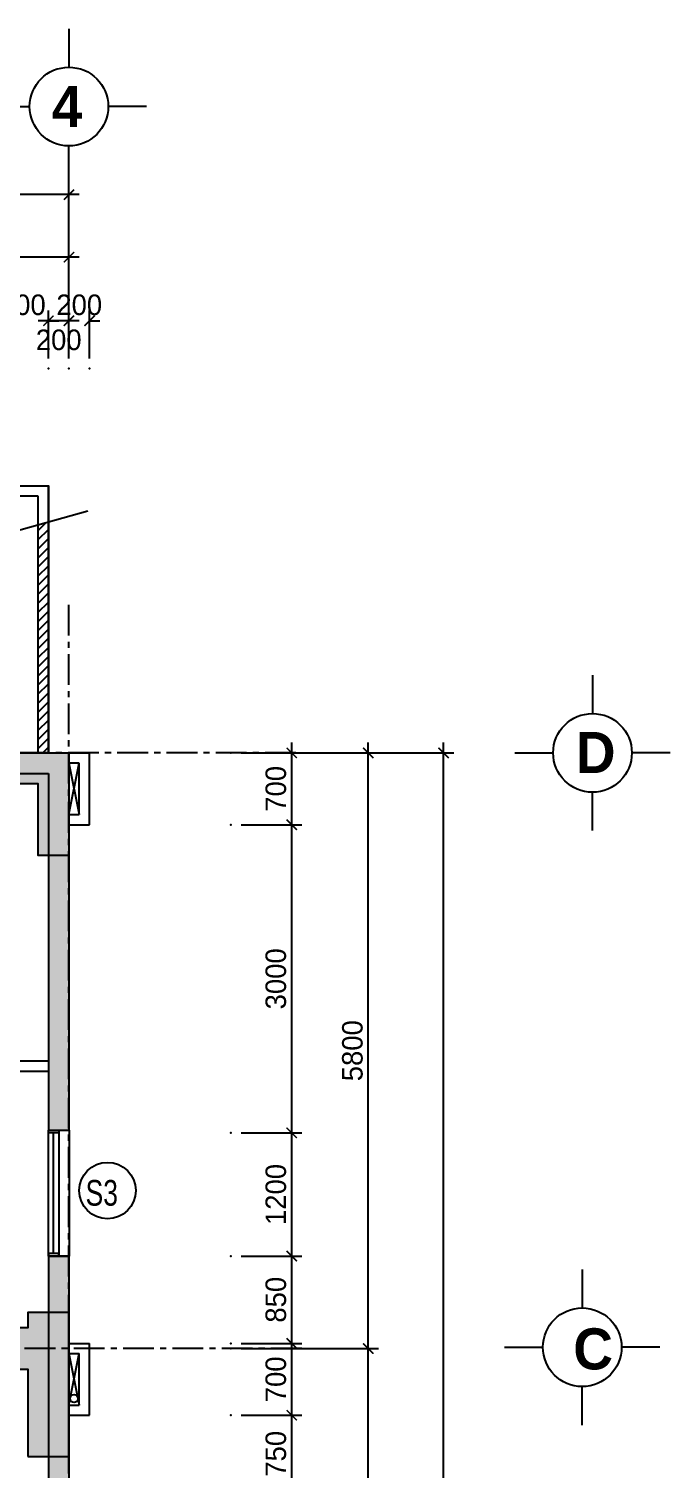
# Model space of a CAD drawing. Header units: inches. Extents: x -844707 to -690155, y -211546 to -175871.
# Drawn here: x -817423 to -811174, y -191567 to -177541 of the extents above; entities that cross this region are included whole.
import ezdxf

# ---------------------------------------------------------------- set-up
doc = ezdxf.new("R2010")
doc.units = ezdxf.units.IN
doc.header["$LTSCALE"] = 48
doc.header["$MEASUREMENT"] = 0
doc.linetypes.add('CENTER', pattern=[2, 1.25, -0.25, 0.25, -0.25])
for name, color, linetype in [('DWGSHARE.com-COT-DWGSHARE.com', 2, 'Continuous'), ('DWGSHARE.com-CUA-DWGSHARE.com', 231, 'Continuous'), ('DWGSHARE.com-DIM-DWGSHARE.com', 251, 'Continuous'), ('DWGSHARE.com-HATCH-DWGSHARE.com', 8, 'Continuous'), ('DWGSHARE.com-NET-DWGSHARE.com', 245, 'Continuous'), ('DWGSHARE.com-text-DWGSHARE.com', 3, 'Continuous'), ('DWGSHARE.com-truc-DWGSHARE.com', 250, 'CENTER'), ('DWGSHARE.com-TUONG-DWGSHARE.com', 7, 'Continuous')]:
    doc.layers.add(name, color=color, linetype=linetype)
doc.layers.add('DWGSHARE.com-DefPoints-DWGSHARE.com', color=7, linetype='Continuous', plot=False)
doc.styles.add('AVO-B', font='')
doc.styles.add('KTEN', font='', dxfattribs={"width": 0.9})
doc.styles.add('VNI-AVO', font='')
doc.styles.get('AVO-B').set_extended_font_data('VNI-Avo', bold=True)
doc.styles.get('KTEN').set_extended_font_data('VNI-Helve-Condense')
doc.styles.get('VNI-AVO').set_extended_font_data('VNI-Avo')
doc.dimstyles.new('tl1-100', dxfattribs={"dimtxt": 200, "dimasz": 100, "dimexe": 100, "dimexo": 100, "dimgap": 50, "dimtad": 1, "dimdec": 0, "dimzin": 0, "dimdsep": 46, "dimtxsty": 'VNI-AVO', "dimblk": 'ARCHTICK', "dimcen": 1, "dimdle": 100, "dimclrd": 256, "dimclre": 256, "dimclrt": 2, "dimadec": 0, "dimazin": 0, "dimtfac": 1, "dimtdec": 0, "dimtix": 1, "dimtofl": 0, "dimtmove": 2, "dimatfit": 3, "dimldrblk": 'ARCHTICK', "dimfxl": 1, "dimtolj": 2, "dimtzin": 0, "dimarcsym": 0})

# ---------------------------------------------------------------- blocks, each defined once
blk = doc.blocks.new('_ArchTick')
at = {"color": 0, "linetype": 'ByBlock', "const_width": 0.15}
blk.add_lwpolyline([(-0.5, -0.5), (0.5, 0.5)], dxfattribs=at)
blk = doc.blocks.new('*D223')
at = {"layer": 'DWGSHARE.com-DefPoints-DWGSHARE.com', "color": 0, "transparency": 16777216}
for p in [(-815455, -190392), (-814116, -190392), (-815455, -197992)]:
    blk.add_point(p, dxfattribs=at)
at = {"layer": 'DWGSHARE.com-DIM-DWGSHARE.com', "lineweight": -2, "transparency": 16777216}
for p, q in [((-814116, -198092), (-814116, -190292)), ((-815355, -190392), (-814016, -190392)), ((-815355, -197992), (-814016, -197992))]:
    blk.add_line(p, q, dxfattribs=at)
at = {"layer": 'DWGSHARE.com-DIM-DWGSHARE.com', "lineweight": -2, "transparency": 16777216, "xscale": 100, "yscale": 100, "zscale": 100}
for p, rotation in [((-814116, -190392), 90), ((-814116, -197992), 270)]:
    blk.add_blockref('_ArchTick', p, dxfattribs=dict(at, rotation=rotation))
at = {"layer": 'DWGSHARE.com-DIM-DWGSHARE.com', "color": 2, "transparency": 16777216, "insert": (-814269, -194192), "char_height": 200, "attachment_point": 5, "rotation": 90, "style": 'VNI-AVO'}
blk.add_mtext('\\A2;7600', dxfattribs=at)
blk = doc.blocks.new('*D224')
at = {"layer": 'DWGSHARE.com-DefPoints-DWGSHARE.com', "color": 0, "transparency": 16777216}
for p in [(-815455, -184592), (-814116, -184592), (-815455, -190392)]:
    blk.add_point(p, dxfattribs=at)
at = {"layer": 'DWGSHARE.com-DIM-DWGSHARE.com', "lineweight": -2, "transparency": 16777216}
for p, q in [((-814116, -190492), (-814116, -184492)), ((-815355, -184592), (-814016, -184592)), ((-815355, -190392), (-814016, -190392))]:
    blk.add_line(p, q, dxfattribs=at)
at = {"layer": 'DWGSHARE.com-DIM-DWGSHARE.com', "lineweight": -2, "transparency": 16777216, "xscale": 100, "yscale": 100, "zscale": 100}
for p, rotation in [((-814116, -184592), 90), ((-814116, -190392), 270)]:
    blk.add_blockref('_ArchTick', p, dxfattribs=dict(at, rotation=rotation))
at = {"layer": 'DWGSHARE.com-DIM-DWGSHARE.com', "color": 2, "transparency": 16777216, "insert": (-814269, -187492), "char_height": 200, "attachment_point": 5, "rotation": 90, "style": 'VNI-AVO'}
blk.add_mtext('\\A2;5800', dxfattribs=at)
blk = doc.blocks.new('*D225')
at = {"layer": 'DWGSHARE.com-DefPoints-DWGSHARE.com', "color": 0, "transparency": 16777216}
for p in [(-815455, -184592), (-813381, -184592), (-815455, -204392)]:
    blk.add_point(p, dxfattribs=at)
at = {"layer": 'DWGSHARE.com-DIM-DWGSHARE.com', "lineweight": -2, "transparency": 16777216}
for p, q in [((-813381, -204492), (-813381, -184492)), ((-815355, -184592), (-813281, -184592)), ((-815355, -204392), (-813281, -204392))]:
    blk.add_line(p, q, dxfattribs=at)
at = {"layer": 'DWGSHARE.com-DIM-DWGSHARE.com', "lineweight": -2, "transparency": 16777216, "xscale": 100, "yscale": 100, "zscale": 100}
for p, rotation in [((-813381, -184592), 90), ((-813381, -204392), 270)]:
    blk.add_blockref('_ArchTick', p, dxfattribs=dict(at, rotation=rotation))
at = {"layer": 'DWGSHARE.com-DIM-DWGSHARE.com', "color": 2, "transparency": 16777216, "insert": (-813534, -194492), "char_height": 200, "attachment_point": 5, "rotation": 90, "style": 'VNI-AVO'}
blk.add_mtext('\\A2;19800', dxfattribs=at)
blk = doc.blocks.new('*D242')
at = {"layer": 'DWGSHARE.com-DefPoints-DWGSHARE.com', "color": 0, "transparency": 16777216}
for p in [(-815455, -190392), (-814115, -190392), (-815455, -197992)]:
    blk.add_point(p, dxfattribs=at)
at = {"layer": 'DWGSHARE.com-DIM-DWGSHARE.com', "lineweight": -2, "transparency": 16777216}
for p, q in [((-814115, -198092), (-814115, -190292)), ((-815355, -190392), (-814015, -190392)), ((-815355, -197992), (-814015, -197992))]:
    blk.add_line(p, q, dxfattribs=at)
at = {"layer": 'DWGSHARE.com-DIM-DWGSHARE.com', "lineweight": -2, "transparency": 16777216, "xscale": 100, "yscale": 100, "zscale": 100}
for p, rotation in [((-814115, -190392), 90), ((-814115, -197992), 270)]:
    blk.add_blockref('_ArchTick', p, dxfattribs=dict(at, rotation=rotation))
at = {"layer": 'DWGSHARE.com-DIM-DWGSHARE.com', "color": 2, "transparency": 16777216, "insert": (-814269, -194192), "char_height": 200, "attachment_point": 5, "rotation": 90, "style": 'VNI-AVO'}
blk.add_mtext('\\A2;7600', dxfattribs=at)
blk = doc.blocks.new('*D243')
at = {"layer": 'DWGSHARE.com-DefPoints-DWGSHARE.com', "color": 0, "transparency": 16777216}
for p in [(-815455, -184592), (-814115, -184592), (-815455, -190392)]:
    blk.add_point(p, dxfattribs=at)
at = {"layer": 'DWGSHARE.com-DIM-DWGSHARE.com', "lineweight": -2, "transparency": 16777216}
for p, q in [((-814115, -190492), (-814115, -184492)), ((-815355, -184592), (-814015, -184592)), ((-815355, -190392), (-814015, -190392))]:
    blk.add_line(p, q, dxfattribs=at)
at = {"layer": 'DWGSHARE.com-DIM-DWGSHARE.com', "lineweight": -2, "transparency": 16777216, "xscale": 100, "yscale": 100, "zscale": 100}
for p, rotation in [((-814115, -184592), 90), ((-814115, -190392), 270)]:
    blk.add_blockref('_ArchTick', p, dxfattribs=dict(at, rotation=rotation))
at = {"layer": 'DWGSHARE.com-DIM-DWGSHARE.com', "color": 2, "transparency": 16777216, "insert": (-814269, -187492), "char_height": 200, "attachment_point": 5, "rotation": 90, "style": 'VNI-AVO'}
blk.add_mtext('\\A2;5800', dxfattribs=at)
blk = doc.blocks.new('*D286')
at = {"layer": 'DWGSHARE.com-DefPoints-DWGSHARE.com', "color": 0, "transparency": 16777216}
for p in [(-815455, -191042), (-814861, -191042), (-815455, -191792)]:
    blk.add_point(p, dxfattribs=at)
at = {"layer": 'DWGSHARE.com-DIM-DWGSHARE.com', "lineweight": -2, "transparency": 16777216}
for p, q in [((-814861, -191892), (-814861, -190942)), ((-815355, -191042), (-814761, -191042)), ((-815355, -191792), (-814761, -191792))]:
    blk.add_line(p, q, dxfattribs=at)
at = {"layer": 'DWGSHARE.com-DIM-DWGSHARE.com', "lineweight": -2, "transparency": 16777216, "xscale": 100, "yscale": 100, "zscale": 100}
for p, rotation in [((-814861, -191042), 90), ((-814861, -191792), 270)]:
    blk.add_blockref('_ArchTick', p, dxfattribs=dict(at, rotation=rotation))
at = {"layer": 'DWGSHARE.com-DIM-DWGSHARE.com', "color": 2, "transparency": 16777216, "insert": (-815015, -191417), "char_height": 200, "attachment_point": 5, "rotation": 90, "style": 'VNI-AVO'}
blk.add_mtext('\\A2;750', dxfattribs=at)
blk = doc.blocks.new('*D287')
at = {"layer": 'DWGSHARE.com-DefPoints-DWGSHARE.com', "color": 0, "transparency": 16777216}
for p in [(-815455, -189492), (-814861, -189492), (-815455, -190342)]:
    blk.add_point(p, dxfattribs=at)
at = {"layer": 'DWGSHARE.com-DIM-DWGSHARE.com', "lineweight": -2, "transparency": 16777216}
for p, q in [((-814861, -190442), (-814861, -189392)), ((-815355, -189492), (-814761, -189492)), ((-815355, -190342), (-814761, -190342))]:
    blk.add_line(p, q, dxfattribs=at)
at = {"layer": 'DWGSHARE.com-DIM-DWGSHARE.com', "lineweight": -2, "transparency": 16777216, "xscale": 100, "yscale": 100, "zscale": 100}
for p, rotation in [((-814861, -189492), 90), ((-814861, -190342), 270)]:
    blk.add_blockref('_ArchTick', p, dxfattribs=dict(at, rotation=rotation))
at = {"layer": 'DWGSHARE.com-DIM-DWGSHARE.com', "color": 2, "transparency": 16777216, "insert": (-815015, -189917), "char_height": 200, "attachment_point": 5, "rotation": 90, "style": 'VNI-AVO'}
blk.add_mtext('\\A2;850', dxfattribs=at)
blk = doc.blocks.new('*D288')
at = {"layer": 'DWGSHARE.com-DefPoints-DWGSHARE.com', "color": 0, "transparency": 16777216}
for p in [(-815455, -188292), (-814861, -188292), (-815455, -189492)]:
    blk.add_point(p, dxfattribs=at)
at = {"layer": 'DWGSHARE.com-DIM-DWGSHARE.com', "lineweight": -2, "transparency": 16777216}
for p, q in [((-814861, -189592), (-814861, -188192)), ((-815355, -188292), (-814761, -188292)), ((-815355, -189492), (-814761, -189492))]:
    blk.add_line(p, q, dxfattribs=at)
at = {"layer": 'DWGSHARE.com-DIM-DWGSHARE.com', "lineweight": -2, "transparency": 16777216, "xscale": 100, "yscale": 100, "zscale": 100}
for p, rotation in [((-814861, -188292), 90), ((-814861, -189492), 270)]:
    blk.add_blockref('_ArchTick', p, dxfattribs=dict(at, rotation=rotation))
at = {"layer": 'DWGSHARE.com-DIM-DWGSHARE.com', "color": 2, "transparency": 16777216, "insert": (-815015, -188892), "char_height": 200, "attachment_point": 5, "rotation": 90, "style": 'VNI-AVO'}
blk.add_mtext('\\A2;1200', dxfattribs=at)
blk = doc.blocks.new('*D289')
at = {"layer": 'DWGSHARE.com-DefPoints-DWGSHARE.com', "color": 0, "transparency": 16777216}
for p in [(-815455, -185292), (-814861, -185292), (-815455, -188292)]:
    blk.add_point(p, dxfattribs=at)
at = {"layer": 'DWGSHARE.com-DIM-DWGSHARE.com', "lineweight": -2, "transparency": 16777216}
for p, q in [((-814861, -188392), (-814861, -185192)), ((-815355, -185292), (-814761, -185292)), ((-815355, -188292), (-814761, -188292))]:
    blk.add_line(p, q, dxfattribs=at)
at = {"layer": 'DWGSHARE.com-DIM-DWGSHARE.com', "lineweight": -2, "transparency": 16777216, "xscale": 100, "yscale": 100, "zscale": 100}
for p, rotation in [((-814861, -185292), 90), ((-814861, -188292), 270)]:
    blk.add_blockref('_ArchTick', p, dxfattribs=dict(at, rotation=rotation))
at = {"layer": 'DWGSHARE.com-DIM-DWGSHARE.com', "color": 2, "transparency": 16777216, "insert": (-815015, -186792), "char_height": 200, "attachment_point": 5, "rotation": 90, "style": 'VNI-AVO'}
blk.add_mtext('\\A2;3000', dxfattribs=at)
blk = doc.blocks.new('*D292')
at = {"layer": 'DWGSHARE.com-DefPoints-DWGSHARE.com', "color": 0, "transparency": 16777216}
for p in [(-815455, -190342), (-814861, -190342), (-815455, -191042)]:
    blk.add_point(p, dxfattribs=at)
at = {"layer": 'DWGSHARE.com-DIM-DWGSHARE.com', "lineweight": -2, "transparency": 16777216}
for p, q in [((-814861, -191142), (-814861, -190242)), ((-815355, -190342), (-814761, -190342)), ((-815355, -191042), (-814761, -191042))]:
    blk.add_line(p, q, dxfattribs=at)
at = {"layer": 'DWGSHARE.com-DIM-DWGSHARE.com', "lineweight": -2, "transparency": 16777216, "xscale": 100, "yscale": 100, "zscale": 100}
for p, rotation in [((-814861, -190342), 90), ((-814861, -191042), 270)]:
    blk.add_blockref('_ArchTick', p, dxfattribs=dict(at, rotation=rotation))
at = {"layer": 'DWGSHARE.com-DIM-DWGSHARE.com', "color": 2, "transparency": 16777216, "insert": (-815015, -190692), "char_height": 200, "attachment_point": 5, "rotation": 90, "style": 'VNI-AVO'}
blk.add_mtext('\\A2;700', dxfattribs=at)
blk = doc.blocks.new('*D293')
at = {"layer": 'DWGSHARE.com-DefPoints-DWGSHARE.com', "color": 0, "transparency": 16777216}
for p in [(-815455, -184592), (-814861, -184592), (-815455, -185292)]:
    blk.add_point(p, dxfattribs=at)
at = {"layer": 'DWGSHARE.com-DIM-DWGSHARE.com', "lineweight": -2, "transparency": 16777216}
for p, q in [((-814861, -185392), (-814861, -184492)), ((-815355, -184592), (-814761, -184592)), ((-815355, -185292), (-814761, -185292))]:
    blk.add_line(p, q, dxfattribs=at)
at = {"layer": 'DWGSHARE.com-DIM-DWGSHARE.com', "lineweight": -2, "transparency": 16777216, "xscale": 100, "yscale": 100, "zscale": 100}
for p, rotation in [((-814861, -184592), 90), ((-814861, -185292), 270)]:
    blk.add_blockref('_ArchTick', p, dxfattribs=dict(at, rotation=rotation))
at = {"layer": 'DWGSHARE.com-DIM-DWGSHARE.com', "color": 2, "transparency": 16777216, "insert": (-815015, -184942), "char_height": 200, "attachment_point": 5, "rotation": 90, "style": 'VNI-AVO'}
blk.add_mtext('\\A2;700', dxfattribs=at)
blk = doc.blocks.new('*D299')
at = {"layer": 'DWGSHARE.com-DefPoints-DWGSHARE.com', "color": 0, "transparency": 16777216}
for p in [(-826031, -179765), (-826031, -180850), (-817031, -180850)]:
    blk.add_point(p, dxfattribs=at)
at = {"layer": 'DWGSHARE.com-DIM-DWGSHARE.com', "lineweight": -2, "transparency": 16777216}
for p, q in [((-826031, -180750), (-826031, -179665)), ((-817031, -180750), (-817031, -179665)), ((-816931, -179765), (-826131, -179765))]:
    blk.add_line(p, q, dxfattribs=at)
at = {"layer": 'DWGSHARE.com-DIM-DWGSHARE.com', "lineweight": -2, "transparency": 16777216, "xscale": 100, "yscale": 100, "zscale": 100, "rotation": 180}
blk.add_blockref('_ArchTick', (-826031, -179765), dxfattribs=at)
at = {"layer": 'DWGSHARE.com-DIM-DWGSHARE.com', "lineweight": -2, "transparency": 16777216, "xscale": 100, "yscale": 100, "zscale": 100}
blk.add_blockref('_ArchTick', (-817031, -179765), dxfattribs=at)
at = {"layer": 'DWGSHARE.com-DIM-DWGSHARE.com', "color": 2, "transparency": 16777216, "insert": (-821531, -179612), "char_height": 200, "attachment_point": 5, "style": 'VNI-AVO'}
blk.add_mtext('\\A2;9000', dxfattribs=at)
blk = doc.blocks.new('*D302')
at = {"layer": 'DWGSHARE.com-DefPoints-DWGSHARE.com', "color": 0, "transparency": 16777216}
for p in [(-839031, -179156), (-839031, -180850), (-817031, -180850)]:
    blk.add_point(p, dxfattribs=at)
at = {"layer": 'DWGSHARE.com-DIM-DWGSHARE.com', "lineweight": -2, "transparency": 16777216}
for p, q in [((-839031, -180750), (-839031, -179056)), ((-817031, -180750), (-817031, -179056)), ((-816931, -179156), (-839131, -179156))]:
    blk.add_line(p, q, dxfattribs=at)
at = {"layer": 'DWGSHARE.com-DIM-DWGSHARE.com', "lineweight": -2, "transparency": 16777216, "xscale": 100, "yscale": 100, "zscale": 100, "rotation": 180}
blk.add_blockref('_ArchTick', (-839031, -179156), dxfattribs=at)
at = {"layer": 'DWGSHARE.com-DIM-DWGSHARE.com', "lineweight": -2, "transparency": 16777216, "xscale": 100, "yscale": 100, "zscale": 100}
blk.add_blockref('_ArchTick', (-817031, -179156), dxfattribs=at)
at = {"layer": 'DWGSHARE.com-DIM-DWGSHARE.com', "color": 2, "transparency": 16777216, "insert": (-827710, -178828), "char_height": 200, "attachment_point": 5, "style": 'VNI-AVO'}
blk.add_mtext('\\A2;22000', dxfattribs=at)
blk = doc.blocks.new('*D310')
at = {"layer": 'DWGSHARE.com-DefPoints-DWGSHARE.com', "color": 0, "transparency": 16777216}
for p in [(-817231, -180384), (-817231, -180850), (-817031, -180850)]:
    blk.add_point(p, dxfattribs=at)
at = {"layer": 'DWGSHARE.com-DIM-DWGSHARE.com', "lineweight": -2, "transparency": 16777216}
for p, q in [((-817231, -180750), (-817231, -180284)), ((-817031, -180750), (-817031, -180284)), ((-816931, -180384), (-817331, -180384))]:
    blk.add_line(p, q, dxfattribs=at)
at = {"layer": 'DWGSHARE.com-DIM-DWGSHARE.com', "lineweight": -2, "transparency": 16777216, "xscale": 100, "yscale": 100, "zscale": 100, "rotation": 180}
blk.add_blockref('_ArchTick', (-817231, -180384), dxfattribs=at)
at = {"layer": 'DWGSHARE.com-DIM-DWGSHARE.com', "lineweight": -2, "transparency": 16777216, "xscale": 100, "yscale": 100, "zscale": 100}
blk.add_blockref('_ArchTick', (-817031, -180384), dxfattribs=at)
at = {"layer": 'DWGSHARE.com-DIM-DWGSHARE.com', "color": 2, "transparency": 16777216, "insert": (-817131, -180571), "char_height": 200, "attachment_point": 5, "style": 'VNI-AVO'}
blk.add_mtext('\\A2;200', dxfattribs=at)
blk = doc.blocks.new('*D315')
at = {"layer": 'DWGSHARE.com-DefPoints-DWGSHARE.com', "color": 0, "transparency": 16777216}
for p in [(-817731, -180384), (-817731, -180850), (-817231, -180850)]:
    blk.add_point(p, dxfattribs=at)
at = {"layer": 'DWGSHARE.com-DIM-DWGSHARE.com', "lineweight": -2, "transparency": 16777216}
for p, q in [((-817731, -180750), (-817731, -180284)), ((-817231, -180750), (-817231, -180284)), ((-817731, -180384), (-817831, -180384)), ((-817231, -180384), (-817131, -180384))]:
    blk.add_line(p, q, dxfattribs=at)
at = {"layer": 'DWGSHARE.com-DIM-DWGSHARE.com', "lineweight": -2, "transparency": 16777216, "xscale": 100, "yscale": 100, "zscale": 100}
blk.add_blockref('_ArchTick', (-817731, -180384), dxfattribs=at)
at = {"layer": 'DWGSHARE.com-DIM-DWGSHARE.com', "lineweight": -2, "transparency": 16777216, "xscale": 100, "yscale": 100, "zscale": 100, "rotation": 180}
blk.add_blockref('_ArchTick', (-817231, -180384), dxfattribs=at)
at = {"layer": 'DWGSHARE.com-DIM-DWGSHARE.com', "color": 2, "transparency": 16777216, "insert": (-817481, -180230), "char_height": 200, "attachment_point": 5, "style": 'VNI-AVO'}
blk.add_mtext('\\A2;500', dxfattribs=at)
blk = doc.blocks.new('*D316')
at = {"layer": 'DWGSHARE.com-DefPoints-DWGSHARE.com', "color": 0, "transparency": 16777216}
for p in [(-817031, -180384), (-817031, -180850), (-816831, -180850)]:
    blk.add_point(p, dxfattribs=at)
at = {"layer": 'DWGSHARE.com-DIM-DWGSHARE.com', "lineweight": -2, "transparency": 16777216}
for p, q in [((-817031, -180750), (-817031, -180284)), ((-816831, -180750), (-816831, -180284)), ((-817031, -180384), (-817131, -180384)), ((-816831, -180384), (-816731, -180384))]:
    blk.add_line(p, q, dxfattribs=at)
at = {"layer": 'DWGSHARE.com-DIM-DWGSHARE.com', "lineweight": -2, "transparency": 16777216, "xscale": 100, "yscale": 100, "zscale": 100}
blk.add_blockref('_ArchTick', (-817031, -180384), dxfattribs=at)
at = {"layer": 'DWGSHARE.com-DIM-DWGSHARE.com', "lineweight": -2, "transparency": 16777216, "xscale": 100, "yscale": 100, "zscale": 100, "rotation": 180}
blk.add_blockref('_ArchTick', (-816831, -180384), dxfattribs=at)
at = {"layer": 'DWGSHARE.com-DIM-DWGSHARE.com', "color": 2, "transparency": 16777216, "insert": (-816931, -180230), "char_height": 200, "attachment_point": 5, "style": 'VNI-AVO'}
blk.add_mtext('\\A2;200', dxfattribs=at)

msp = doc.modelspace()

# ---------------------------------------------------------------- hatches: boundary and pattern name
at = {"layer": 'DWGSHARE.com-COT-DWGSHARE.com'}
for points in [[(-817731.2, -184591.8), (-817031.2, -184591.8), (-817031.2, -185591.8), (-817331.2, -185591.8), (-817331.2, -184891.8), (-817731.2, -184891.8)], [(-817430.9, -191442), (-817030.9, -191442), (-817030.9, -190592), (-817030.9, -190042.1), (-817430.9, -190042.1), (-817430.9, -190191.7), (-818231.1, -190191.7), (-818231.1, -190592.4), (-817430.9, -190592.4)]]:
    msp.add_hatch(color=256, dxfattribs=at).paths.add_polyline_path(points)
at = {"layer": 'DWGSHARE.com-DIM-DWGSHARE.com'}
for points in [[(-817031.2, -185591.8), (-817231.2, -185591.8), (-817231.2, -187791.9), (-817231.2, -188267), (-817130.8, -188267), (-817031.2, -188267)], [(-817031.2, -189492), (-817231.2, -189492), (-817231.2, -190042.1), (-817031.2, -190042.1)]]:
    msp.add_hatch(color=256, dxfattribs=at).paths.add_polyline_path(points)
h = msp.add_hatch(color=256, dxfattribs=at)
h.paths.add_polyline_path([(-817031.2, -191442), (-817231.2, -191442), (-817231.2, -191792), (-817130.8, -191792), (-817031.2, -191792)])
h.paths.add_polyline_path([(-817031.2, -192992), (-817230.9, -192992), (-817230.9, -193592), (-817130.8, -193592), (-817031.2, -193592)])
at = {"layer": 'DWGSHARE.com-HATCH-DWGSHARE.com'}
h = msp.add_hatch(dxfattribs=at)
h.set_pattern_fill('ANSI31', color=256, scale=500, style=0)
h.set_pattern_definition([(45, (1824.254, 243.67), (-44.194174, 44.194174), [])])
h.paths.add_polyline_path([(-817631.2, -182452.9), (-817731.2, -182480.5), (-817731.2, -184591.7), (-817631.2, -184591.7)])
h.paths.add_polyline_path([(-817231.2, -182342.6), (-817331.2, -182370.2), (-817331.2, -184591.7), (-817231.2, -184591.7)])

# ---------------------------------------------------------------- linework, layer by layer
at = {"layer": 'DWGSHARE.com-COT-DWGSHARE.com'}
for points in [[(-817731.2, -184591.8), (-817031.2, -184591.8), (-817031.2, -185591.8), (-817331.2, -185591.8), (-817331.2, -184891.8), (-817731.2, -184891.8)], [(-817430.9, -191442), (-817030.9, -191442), (-817030.9, -190592), (-817030.9, -190042.1), (-817430.9, -190042.1), (-817430.9, -190191.7), (-818231.1, -190191.7), (-818231.1, -190592.4), (-817430.9, -190592.4)]]:
    msp.add_lwpolyline(points, close=True, dxfattribs=at)
at = {"layer": 'DWGSHARE.com-CUA-DWGSHARE.com'}
msp.add_circle((-816656, -188854.1), 275, dxfattribs=at)
at = {"layer": 'DWGSHARE.com-DIM-DWGSHARE.com'}
for p, q in [((-817031.2, -177541.2), (-817031.2, -177915.2)), ((-817788.2, -178298.2), (-817414.2, -178298.2)), ((-816274.2, -178298.2), (-816648.2, -178298.2)), ((-817031.2, -179055.2), (-817031.2, -178681.2)), ((-811930.6, -183834.8), (-811930.6, -184208.8)), ((-812687.6, -184591.8), (-812313.6, -184591.8)), ((-811173.6, -184591.8), (-811547.6, -184591.8)), ((-811930.6, -185348.8), (-811930.6, -184974.8)), ((-812030.6, -189622.8), (-812030.6, -189996.8)), ((-812787.6, -190379.8), (-812413.6, -190379.8)), ((-811273.6, -190379.8), (-811647.6, -190379.8)), ((-812030.6, -191136.8), (-812030.6, -190762.8))]:
    msp.add_line(p, q, dxfattribs=at)
for centre in [(-817031.2, -178298.2), (-811930.6, -184591.8), (-812030.6, -190379.8)]:
    msp.add_circle(centre, 383, dxfattribs=at)
at = {"layer": 'DWGSHARE.com-HATCH-DWGSHARE.com'}
msp.add_line((-821753.8, -183590), (-816846.4, -182236.5), dxfattribs=at)
at = {"layer": 'DWGSHARE.com-NET-DWGSHARE.com'}
for p, q in [((-817231.2, -182342.6), (-817231.2, -181991.9)), ((-817331.2, -182091.9), (-817631.2, -182091.9)), ((-817331.2, -182370.2), (-817331.2, -182091.9)), ((-817031.2, -184691.7), (-816931.2, -185191.7)), ((-817031.2, -185191.7), (-816931.2, -184691.7)), ((-817180.8, -189466.9), (-817180.8, -188292.2)), ((-817030.9, -190442), (-816930.9, -190942)), ((-817030.9, -190942), (-816930.9, -190442))]:
    msp.add_line(p, q, dxfattribs=at)
msp.add_lwpolyline([(-817731.2, -181991.9), (-817231.2, -181991.9), (-817231.2, -182342.6)], dxfattribs=at)
for points in [[(-817230.8, -189492), (-817230.8, -188267), (-817030.8, -188267), (-817030.8, -189492)], [(-817230.8, -189492), (-817230.8, -188267), (-817130.8, -188267), (-817130.8, -189492)], [(-817130.8, -188267), (-817130.8, -188292.2), (-817230.8, -188292.2), (-817230.8, -188267)], [(-817130.8, -189492), (-817130.8, -189466.9), (-817230.8, -189466.9), (-817230.8, -189492)]]:
    msp.add_lwpolyline(points, close=True, dxfattribs=at)
msp.add_circle((-816981.5, -190879.4), 38.3, dxfattribs=at)
at = {"layer": 'DWGSHARE.com-truc-DWGSHARE.com', "ltscale": 5}
for p, q in [((-817031.2, -206009.5), (-817031.2, -183119.9)), ((-814820.5, -184591.8), (-841248.3, -184591.8)), ((-814763.4, -190392), (-841191.1, -190392))]:
    msp.add_line(p, q, dxfattribs=at)
at = {"layer": 'DWGSHARE.com-TUONG-DWGSHARE.com'}
for p, q in [((-817331.2, -184591.8), (-817331.2, -182370.2)), ((-817231.2, -184591.7), (-817231.2, -182342.6)), ((-821723.5, -184591.7), (-816830.9, -184591.7)), ((-817031.2, -184591.7), (-817031.2, -188267)), ((-816930.9, -184691.7), (-817031.2, -184691.7)), ((-816930.9, -185191.7), (-816930.9, -184691.7)), ((-816830.9, -185291.7), (-816830.9, -184591.7)), ((-821523.5, -184791.7), (-817231.2, -184791.7)), ((-817231.2, -184791.7), (-817231.2, -187791.9)), ((-817030.9, -185191.7), (-816930.9, -185191.7)), ((-817030.9, -185291.7), (-816830.9, -185291.7)), ((-819658.7, -187591.9), (-817231.2, -187591.9)), ((-819658.7, -187691.9), (-817231.2, -187691.9)), ((-817231.2, -187791.9), (-817231.2, -188267)), ((-817230.8, -188267), (-817030.8, -188267)), ((-817231.2, -189492), (-817231.2, -191792)), ((-817230.8, -189492), (-817030.8, -189492)), ((-817031.2, -189492), (-817031.2, -191792)), ((-817030.9, -190342), (-816830.9, -190342)), ((-817030.9, -190942), (-817030.9, -190442)), ((-817030.9, -190442), (-816930.9, -190442)), ((-816930.9, -190942), (-816930.9, -190442)), ((-816830.9, -191042), (-816830.9, -190342)), ((-817031, -190942), (-816930.9, -190942)), ((-817030.9, -191042), (-816830.9, -191042))]:
    msp.add_line(p, q, dxfattribs=at)
msp.add_lwpolyline([(-817231.2, -182342.6), (-817231.2, -184591.7), (-817731.2, -184591.7)], dxfattribs=at)

# ---------------------------------------------------------------- texts
at = {"layer": 'DWGSHARE.com-CUA-DWGSHARE.com', "style": 'KTEN', "width": 0.9}
msp.add_text('S3', height=250, dxfattribs=at).set_placement((-816869.2, -189000.8))
at = {"layer": 'DWGSHARE.com-text-DWGSHARE.com', "color": 3, "style": 'AVO-B'}
for s, p in [('4', (-817197.7, -178497.4)), ('D', (-812092.3, -184788)), ('C', (-812117.9, -190595.5))]:
    msp.add_text(s, height=400, dxfattribs=at).set_placement(p)

# ---------------------------------------------------------------- dimensions: what is measured, and where the dimension line sits
at = {"layer": 'DWGSHARE.com-DIM-DWGSHARE.com'}
for base, p1, p2, picture, middle in [((-839031.2, -179155.9), (-817031.2, -180849.9), (-839031.2, -180849.9), '*D302', (-827710.4, -178828.4)), ((-817230.6, -180384), (-817030.9, -180849.9), (-817230.6, -180849.9), '*D310', (-817130.8, -180571.1))]:
    dim = msp.add_linear_dim(base=base, p1=p1, p2=p2, angle=180, dimstyle='tl1-100', dxfattribs=at)
    dim.commit()
    dim.dimension.update_dxf_attribs({"geometry": picture, "text_midpoint": middle, "dimtype": 160})
for base, p1, p2, angle, picture, middle in [((-826031.2, -179765.3), (-817031.2, -180849.9), (-826031.2, -180849.9), 180, '*D299', (-821531.2, -179611.8)), ((-814115.7, -184591.8), (-815454.9, -190392), (-815454.9, -184591.8), 270, '*D224', (-814269.2, -187491.9)), ((-814115.4, -184591.8), (-815454.9, -190392), (-815454.9, -184591.8), 270, '*D243', (-814269, -187491.9)), ((-814115.7, -190392), (-815454.9, -197992), (-815454.9, -190392), 270, '*D223', (-814269.2, -194192)), ((-814115.4, -190392), (-815454.9, -197992), (-815454.9, -190392), 270, '*D242', (-814269, -194192))]:
    dim = msp.add_linear_dim(base=base, p1=p1, p2=p2, angle=angle, dimstyle='tl1-100', override={"dimtmove": 1}, dxfattribs=at)
    dim.commit()
    dim.dimension.update_dxf_attribs({"geometry": picture, "text_midpoint": middle})
for base, p1, p2, angle, picture, middle in [((-817730.8, -180384), (-817230.6, -180849.9), (-817730.8, -180849.9), 180, '*D315', (-817480.7, -180230.5)), ((-817030.9, -180384), (-816831.3, -180849.9), (-817030.9, -180849.9), 180, '*D316', (-816931.1, -180230.5)), ((-813380.7, -184591.8), (-815454.9, -204392), (-815454.9, -184591.8), 270, '*D225', (-813534.2, -194491.9)), ((-814861, -184591.8), (-815454.9, -185291.8), (-815454.9, -184591.8), 90, '*D293', (-815014.5, -184941.8)), ((-814861, -185291.8), (-815454.9, -188292.2), (-815454.9, -185291.8), 90, '*D289', (-815014.5, -186792)), ((-814861, -188292.2), (-815454.9, -189492), (-815454.9, -188292.2), 90, '*D288', (-815014.5, -188892.1)), ((-814861, -189492), (-815454.9, -190342), (-815454.9, -189492), 90, '*D287', (-815014.5, -189917)), ((-814861, -190342), (-815454.9, -191042), (-815454.9, -190342), 90, '*D292', (-815014.5, -190692)), ((-814861, -191042), (-815454.9, -191792), (-815454.9, -191042), 90, '*D286', (-815014.5, -191417))]:
    dim = msp.add_linear_dim(base=base, p1=p1, p2=p2, angle=angle, dimstyle='tl1-100', dxfattribs=at)
    dim.commit()
    dim.dimension.update_dxf_attribs({"geometry": picture, "text_midpoint": middle})

doc.saveas('drawing.dxf')
